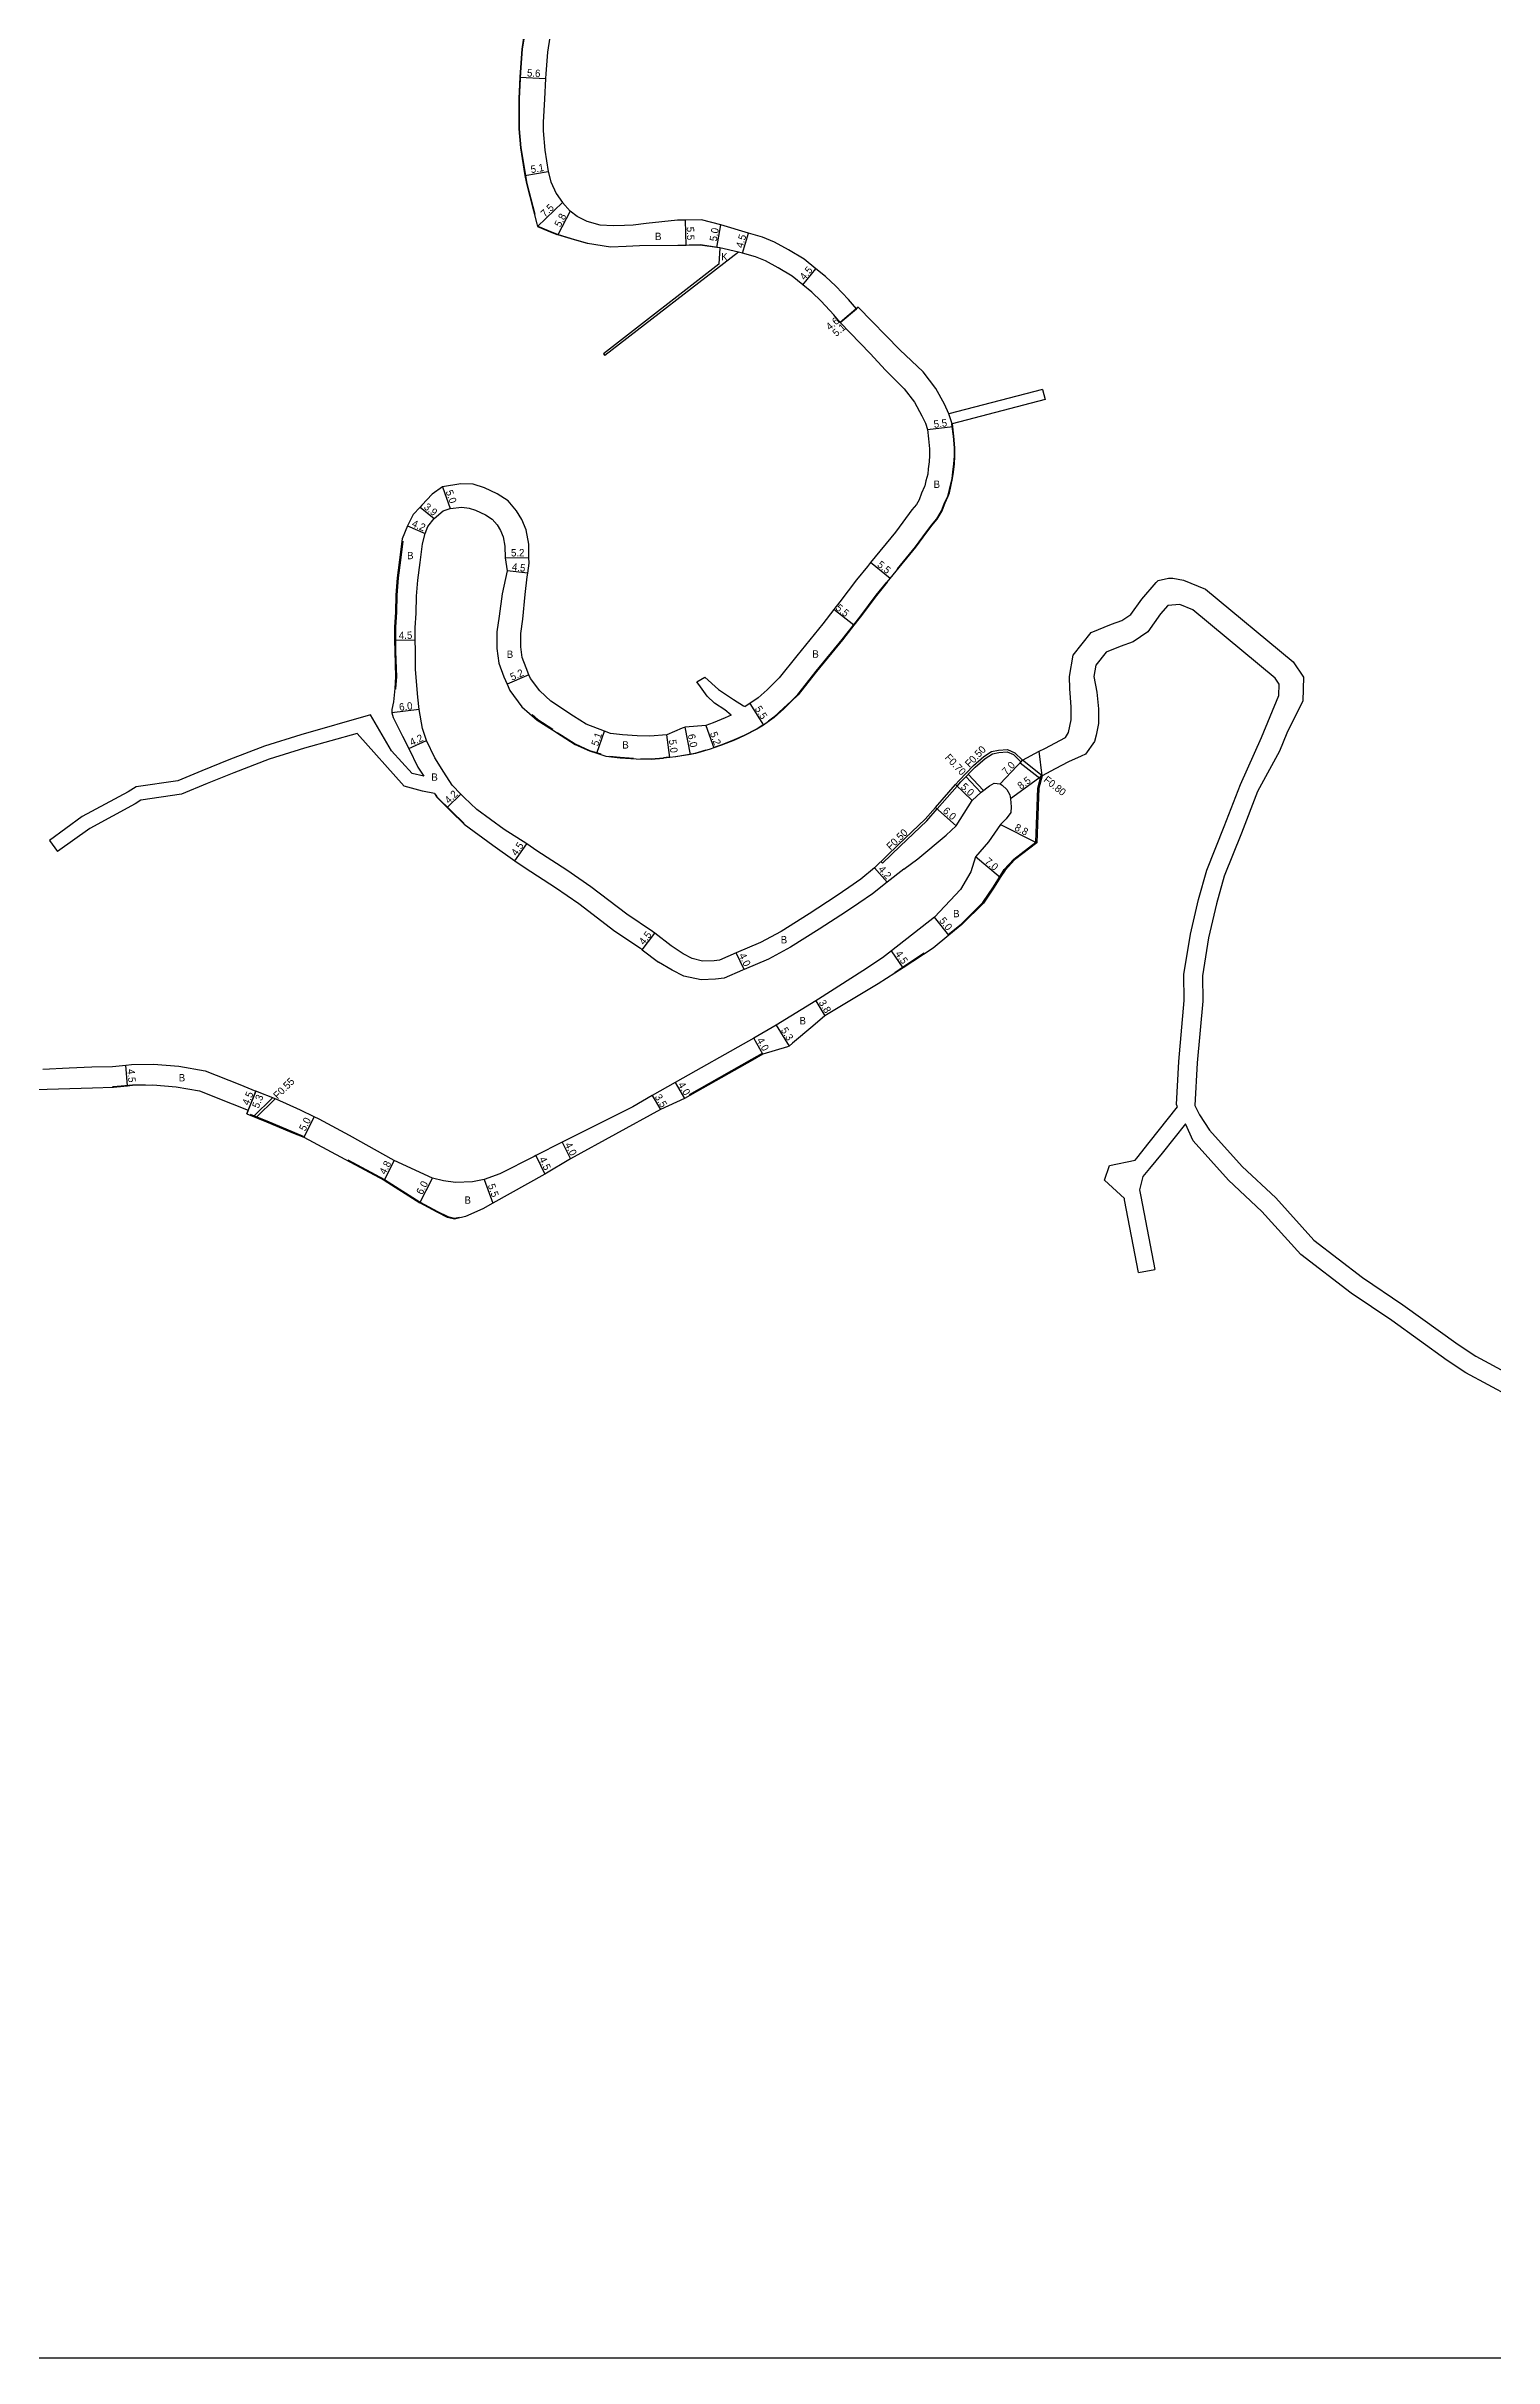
# Model space of a CAD drawing. Header units: metres. Extents: x -12000 to -9600, y -99000 to -96000.
# Drawn here: x -10857 to -10543, y -99000 to -98498 of the extents above; entities that cross this region are included whole.
import ezdxf

# ---------------------------------------------------------------- set-up
doc = ezdxf.new("R2010")
doc.units = ezdxf.units.M
doc.header["$LTSCALE"] = 2.5
for name, color, linetype in [('側溝・桝', 7, 'Continuous'), ('図郭', 7, 'Continuous'), ('幅員', 7, 'Continuous'), ('歩道・分離帯・安全施設', 7, 'Continuous'), ('舗装', 7, 'Continuous'), ('道路', 7, 'Continuous')]:
    doc.layers.add(name, color=color, linetype=linetype)
doc.styles.get("Standard").update_dxf_attribs({"font": ''})
doc.styles.get('Standard').set_extended_font_data('@MS PGothic')

msp = doc.modelspace()

# ---------------------------------------------------------------- linework, layer by layer
at = {"layer": '側溝・桝', "flags": 128}
for points in [[(-10676.06, -98675.1), (-10675.71, -98675.46), (-10671.85, -98671.74), (-10666.1, -98666.26), (-10663.81, -98663.67), (-10659.48, -98658.71), (-10658.68, -98657.79), (-10655.59, -98654.58), (-10653.38, -98652.71), (-10651.79, -98651.69), (-10650.44, -98651.37), (-10648.64, -98651.25), (-10647.26, -98651.87), (-10645.63, -98653.46)], [(-10653.79, -98659.65), (-10657.09, -98656.13)], [(-10654.35, -98660.08), (-10657.57, -98656.64)], [(-10812.24, -98730.47), (-10808.15, -98726.4)], [(-10811.69, -98730.69), (-10807.6, -98726.63)]]:
    msp.add_lwpolyline(points, dxfattribs=at)
at = {"layer": '側溝・桝'}
for points in [[(-10641.26, -98657.29), (-10645.81, -98653.7), (-10645.32, -98653.07)], [(-10641.04, -98656.45), (-10645.32, -98653.07)]]:
    msp.add_lwpolyline(points, dxfattribs=at)
at = {"layer": '図郭'}
msp.add_lwpolyline([(-11200, -99000), (-10400, -99000), (-10400, -98400), (-11200, -98400)], close=True, dxfattribs=at)
at = {"layer": '幅員', "flags": 128}
for points in [[(-10754.45, -98504.78), (-10748.86, -98505.06)], [(-10753.33, -98526.09), (-10748.3, -98525.24)], [(-10750.63, -98537.16), (-10745.18, -98532)], [(-10743.48, -98533.87), (-10746.16, -98539.01)], [(-10718.35, -98541.29), (-10718.49, -98535.79)], [(-10711.64, -98541.73), (-10710.82, -98536.8)], [(-10706.08, -98542.95), (-10704.81, -98538.63)], [(-10693.02, -98549.83), (-10690.15, -98546.37)], [(-10680.97, -98554.71), (-10684.86, -98558)], [(-10660.45, -98580.67), (-10665.91, -98581.35)], [(-10771.22, -98593.68), (-10769.55, -98598.4)], [(-10776.11, -98598.11), (-10773.07, -98600.56)], [(-10757.66, -98609.11), (-10752.46, -98609.04)], [(-10674.03, -98613.63), (-10678.27, -98610.14)], [(-10752.73, -98612.49), (-10757.2, -98611.98)], [(-10681.91, -98623.77), (-10686.24, -98620.38)], [(-10781.64, -98627.01), (-10777.14, -98626.97)], [(-10752.46, -98634.52), (-10757.23, -98636.59)], [(-10704.49, -98640.79), (-10701.56, -98645.44)], [(-10776.27, -98642.1), (-10782.23, -98642.79)], [(-10717.38, -98651.82), (-10718.57, -98645.94)], [(-10778.53, -98650.57), (-10774.71, -98648.83)], [(-10737.71, -98651.58), (-10736.05, -98646.76)], [(-10721.84, -98652.49), (-10722.51, -98647.54)], [(-10645.32, -98653.07), (-10650.11, -98658.18)], [(-10770.23, -98663.38), (-10767.24, -98660.44)], [(-10659.86, -98658.38), (-10656.23, -98661.83)], [(-10641.04, -98656.45), (-10647.91, -98661.47)], [(-10664.18, -98663.34), (-10659.7, -98667.33)], [(-10755.52, -98674.9), (-10752.93, -98671.22)], [(-10650.12, -98678.58), (-10655.47, -98674.07)], [(-10677.44, -98676.43), (-10674.67, -98679.58)], [(-10727.86, -98694.23), (-10725.11, -98690.66)], [(-10661.27, -98691.08), (-10664.41, -98687.2)], [(-10705.71, -98698.53), (-10707.46, -98694.93)], [(-10671.22, -98698.19), (-10673.76, -98694.47)], [(-10690.14, -98705.31), (-10688.18, -98708.56)], [(-10698.75, -98710.65), (-10695.98, -98715.16)], [(-10701.65, -98716.9), (-10703.63, -98713.42)], [(-10839.61, -98723.78), (-10840.02, -98719.29)], [(-10813.75, -98729.86), (-10811.76, -98724.94)], [(-10725.68, -98725.92), (-10723.87, -98728.91)], [(-10720.74, -98723.1), (-10718.68, -98726.53)], [(-10799.1, -98730.5), (-10801.38, -98734.95)], [(-10745.23, -98736.05), (-10743.45, -98739.63)], [(-10781.73, -98739.99), (-10783.91, -98744.27)], [(-10750.96, -98738.93), (-10748.99, -98742.98)], [(-10762.17, -98744.1), (-10760.31, -98749.27)]]:
    msp.add_lwpolyline(points, dxfattribs=at)
at = {"layer": '幅員'}
for points in [[(-10684.86, -98558), (-10681.35, -98555.03)], [(-10778.87, -98602.16), (-10775.02, -98603.82)], [(-10714.08, -98645.51), (-10712.32, -98650.4)], [(-10650.06, -98667.01), (-10642.21, -98671)], [(-10811.76, -98724.94), (-10813.45, -98729.11)], [(-10776.18, -98749.2), (-10773.44, -98743.86)]]:
    msp.add_lwpolyline(points, dxfattribs=at)
at = {"layer": '歩道・分離帯・安全施設', "flags": 128}
for points in [[(-10752.26, -98491.69), (-10753.3, -98494.79), (-10753.91, -98498.69), (-10754.3, -98503.67), (-10754.59, -98509.42), (-10754.57, -98515.94), (-10754.23, -98520.09), (-10752.93, -98527.83), (-10751.2, -98534.51)], [(-10746.37, -98538.84), (-10742.55, -98540.01), (-10739.73, -98540.8), (-10734.76, -98541.59), (-10731.32, -98541.43)], [(-10731.32, -98541.43), (-10728.43, -98541.3), (-10720.12, -98541.24), (-10715.3, -98541.11), (-10711, -98541.72)], [(-10672.45, -98611.55), (-10668.53, -98606.78), (-10666.91, -98604.57), (-10665.04, -98602.07), (-10663.88, -98600.65), (-10662.85, -98598.9), (-10662.2, -98597.16), (-10661.54, -98595.71), (-10661.27, -98594.98), (-10660.99, -98593.64), (-10660.56, -98591.91), (-10660.39, -98590.5), (-10660.17, -98588.74), (-10660.08, -98587.06), (-10660.07, -98585.25), (-10660.3, -98582.71), (-10660.62, -98580.09), (-10660.64, -98580.02)], [(-10779.83, -98605.54), (-10780.37, -98609.61), (-10780.88, -98613.51), (-10781.16, -98617.26), (-10781.25, -98620.95), (-10781.47, -98624.17), (-10781.44, -98627), (-10781.42, -98629.48), (-10781.23, -98634.98), (-10781.42, -98637.52), (-10781.43, -98637.62)], [(-10697.16, -98641.81), (-10695.56, -98640.25), (-10694.11, -98638.83), (-10690.12, -98633.77), (-10684.46, -98626.85), (-10680.64, -98621.99), (-10677.1, -98617.23), (-10674.78, -98614.39)], [(-10751.8, -98643.15), (-10750.57, -98644.24), (-10747.27, -98646.32)], [(-10712.04, -98650.19), (-10710.69, -98649.71), (-10707.84, -98648.61), (-10705.69, -98647.62), (-10703.01, -98646.24), (-10701.8, -98645.48)], [(-10697.16, -98641.81), (-10699.29, -98643.73), (-10700.48, -98644.58)], [(-10746.32, -98647.07), (-10745.42, -98647.66), (-10742.4, -98649.55), (-10739.31, -98650.98), (-10736.88, -98651.73)], [(-10720.59, -98652.24), (-10716.34, -98651.55), (-10713.96, -98650.84)], [(-10735, -98652.17), (-10732.64, -98652.44), (-10729.77, -98652.65)], [(-10728.16, -98652.71), (-10725.95, -98652.75), (-10723.27, -98652.55)], [(-10722.13, -98652.42), (-10723.27, -98652.56)], [(-10772.68, -98660.58), (-10772.36, -98661.08), (-10769.39, -98664.09), (-10766.55, -98666.82)], [(-10673.05, -98699.16), (-10671.33, -98698.02), (-10666.63, -98694.9)], [(-10717.61, -98725.69), (-10704.05, -98718.03), (-10701.75, -98716.72)], [(-10842.9, -98723.96), (-10842.65, -98723.95), (-10838.56, -98723.58), (-10835.79, -98723.53)], [(-10813.01, -98729.94), (-10809.35, -98731.42), (-10803.9, -98733.73), (-10801.48, -98734.69)], [(-10791.78, -98739.84), (-10783.81, -98744.1), (-10776.08, -98749.02), (-10772.31, -98751.06), (-10770.11, -98752.19), (-10768.6, -98752.54), (-10767.56, -98752.29)]]:
    msp.add_lwpolyline(points, dxfattribs=at)
at = {"layer": '歩道・分離帯・安全施設'}
for points in [[(-10750.55, -98537.08), (-10748.29, -98538.06), (-10746.36, -98538.85)], [(-10661.4, -98690.93), (-10658.57, -98688.64), (-10653.94, -98683.96), (-10651.62, -98680.57), (-10650.29, -98678.47), (-10649.24, -98676.84), (-10647.17, -98674.56), (-10642.41, -98670.9), (-10641.95, -98659.12), (-10641.24, -98656.4)]]:
    msp.add_lwpolyline(points, dxfattribs=at)
at = {"layer": '舗装'}
for points in [[(-10706.94, -98542.73), (-10711.02, -98541.82)], [(-10660.55, -98580), (-10661.27, -98577.83)], [(-10641.04, -98656.45), (-10641.68, -98651.14)]]:
    msp.add_lwpolyline(points, dxfattribs=at)
at = {"layer": '道路', "flags": 128}
for points in [[(-10752.35, -98491.66), (-10753.4, -98494.77), (-10754.01, -98498.68), (-10754.4, -98503.66), (-10754.45, -98504.78), (-10754.69, -98509.42), (-10754.67, -98515.94), (-10754.33, -98520.1), (-10753.33, -98526.09), (-10753.03, -98527.85), (-10750.76, -98536.61), (-10750.63, -98537.16), (-10748.33, -98538.15), (-10746.39, -98538.94)], [(-10747.34, -98493.04), (-10747.94, -98496.1), (-10748.44, -98499.33), (-10748.81, -98504.02), (-10748.86, -98505.06), (-10749.09, -98509.55), (-10749.36, -98514.52)], [(-10749.36, -98514.52), (-10749.36, -98516.4), (-10749.01, -98520.59), (-10748.3, -98525.24), (-10747.73, -98527.46), (-10746.58, -98530)], [(-10746.58, -98530), (-10745.18, -98532), (-10743.48, -98533.87)], [(-10710.82, -98536.8), (-10715, -98535.71), (-10718.49, -98535.79), (-10720.21, -98535.84), (-10727.03, -98536.51), (-10729.84, -98536.9), (-10731.71, -98536.94), (-10734.16, -98537.04), (-10736.99, -98536.87), (-10739.8, -98536.08), (-10741.97, -98535.03), (-10743.48, -98533.87)], [(-10731.32, -98541.53), (-10734.77, -98541.69), (-10739.75, -98540.9), (-10742.58, -98540.1), (-10746.16, -98539.01), (-10746.39, -98538.94)], [(-10661.27, -98577.83), (-10662.26, -98575.77), (-10664.1, -98572.36), (-10666.86, -98568.71), (-10671.92, -98563.95), (-10680.97, -98554.71), (-10681.35, -98555.03), (-10683.06, -98553), (-10685.84, -98550.16), (-10688.08, -98548.05), (-10690.15, -98546.37), (-10692.69, -98544.29), (-10696.08, -98542.25), (-10699.13, -98540.59), (-10701.78, -98539.5), (-10704.81, -98538.63), (-10710.82, -98536.8)], [(-10711.02, -98541.82), (-10711.2, -98545.39), (-10736.26, -98564.8)], [(-10706.94, -98542.73), (-10735.96, -98565.2)], [(-10711.02, -98541.82), (-10711.64, -98541.73), (-10715.31, -98541.22), (-10718.35, -98541.29), (-10720.12, -98541.34), (-10728.43, -98541.4), (-10731.32, -98541.53)], [(-10678.34, -98564.74), (-10684.86, -98558), (-10686.24, -98556.37), (-10688.99, -98553.37), (-10691.05, -98551.44), (-10693.02, -98549.83), (-10695.29, -98547.99), (-10698.32, -98546.16), (-10701.07, -98544.65), (-10703.25, -98543.76), (-10706.08, -98542.95), (-10706.94, -98542.73)], [(-10678.34, -98564.74), (-10675.01, -98568.4), (-10670.97, -98572.4), (-10668.74, -98575.35), (-10667.16, -98578.27), (-10666.37, -98579.92), (-10665.92, -98581.28), (-10665.67, -98583.28), (-10665.47, -98585.48), (-10665.48, -98586.9), (-10665.55, -98588.26), (-10665.75, -98589.84), (-10665.88, -98590.93), (-10666.25, -98592.44), (-10666.48, -98593.5), (-10666.54, -98593.67), (-10667.19, -98595.08), (-10667.75, -98596.57), (-10668.32, -98597.56), (-10669.29, -98598.73), (-10671.26, -98601.36), (-10672.85, -98603.55), (-10678.27, -98610.14), (-10678.97, -98610.98), (-10681.36, -98613.91), (-10684.93, -98618.71), (-10686.24, -98620.38), (-10688.67, -98623.48), (-10694.33, -98630.39), (-10698.14, -98635.22), (-10699.25, -98636.3), (-10700.77, -98637.8), (-10702.68, -98639.51), (-10704.49, -98640.79), (-10705.49, -98641.42)], [(-10640.94, -98572.56), (-10661.27, -98577.83)], [(-10640.37, -98574.77), (-10660.55, -98580)], [(-10674.7, -98614.45), (-10674.03, -98613.63), (-10668.45, -98606.84), (-10666.83, -98604.63), (-10664.96, -98602.13), (-10663.8, -98600.71), (-10662.76, -98598.94), (-10662.1, -98597.2), (-10661.44, -98595.75), (-10661.18, -98595.01), (-10660.89, -98593.67), (-10660.46, -98591.93), (-10660.29, -98590.52), (-10660.07, -98588.75), (-10659.98, -98587.06), (-10659.97, -98585.25), (-10660.2, -98582.69), (-10660.45, -98580.67), (-10660.52, -98580.06), (-10660.55, -98580)], [(-10708.54, -98643.32), (-10709.83, -98643.91), (-10711.56, -98644.58), (-10712.47, -98644.93), (-10714.08, -98645.51), (-10718.57, -98645.94), (-10719.17, -98646.11), (-10722.51, -98647.54), (-10726.24, -98647.85), (-10728.98, -98647.79), (-10732.18, -98647.56), (-10734.76, -98647.26), (-10736.05, -98646.76), (-10740.06, -98645.24), (-10742.77, -98643.54), (-10747.69, -98640.28), (-10750.09, -98638.01), (-10752.11, -98635.33), (-10752.46, -98634.52), (-10753.1, -98633.04), (-10753.93, -98630.74), (-10754.23, -98628.48), (-10754.26, -98625.58), (-10753.79, -98622.46), (-10753.26, -98617.09), (-10752.82, -98613.26), (-10752.73, -98612.49), (-10752.45, -98610.31), (-10752.46, -98609.04), (-10752.5, -98606.13), (-10753.05, -98603.04), (-10754.03, -98600.8), (-10755.17, -98598.91), (-10757.01, -98596.75), (-10759.35, -98595.25), (-10762.15, -98593.92), (-10764.55, -98593.14), (-10767.25, -98593.08), (-10771.22, -98593.68), (-10773.51, -98595.32), (-10775.73, -98597.7), (-10776.11, -98598.11), (-10777.61, -98599.72), (-10778.87, -98602.16), (-10779.96, -98604.99), (-10780.57, -98609.58), (-10781.08, -98613.49), (-10781.36, -98617.25), (-10781.45, -98620.94), (-10781.67, -98624.17), (-10781.64, -98627.01), (-10781.62, -98629.49), (-10781.43, -98634.97), (-10781.62, -98637.5), (-10781.87, -98640.42), (-10782.24, -98642.1), (-10782.23, -98642.79), (-10781.95, -98643.81), (-10779.95, -98647.89), (-10778.53, -98650.57), (-10776.56, -98654.61), (-10775.32, -98656.57)], [(-10775.02, -98603.82), (-10774.41, -98602.36), (-10773.07, -98600.56), (-10771.06, -98598.95), (-10769.55, -98598.4), (-10767.01, -98598.11), (-10765.44, -98598.32), (-10764.08, -98598.76), (-10761.88, -98599.81), (-10760.46, -98600.72), (-10759.4, -98601.96), (-10758.66, -98603.19), (-10758.06, -98604.56), (-10757.69, -98606.62), (-10757.66, -98609.11), (-10757.2, -98611.98), (-10758.31, -98616.98), (-10758.95, -98621.82), (-10759.47, -98625.22), (-10759.42, -98628.85), (-10759.01, -98631.98), (-10757.94, -98634.96), (-10757.23, -98636.59), (-10756.63, -98637.97), (-10753.99, -98641.49), (-10750.69, -98644.4), (-10747.38, -98646.49), (-10745.47, -98647.75), (-10742.45, -98649.64), (-10739.34, -98651.07), (-10737.71, -98651.58), (-10735.8, -98652.17), (-10732.65, -98652.54), (-10729.21, -98652.79), (-10725.94, -98652.85), (-10723.26, -98652.65)], [(-10777.11, -98629.52), (-10777.12, -98629.31), (-10777.14, -98626.97), (-10777.17, -98624.3), (-10776.96, -98621.14), (-10776.87, -98617.47), (-10776.6, -98613.95), (-10776.11, -98610.17), (-10775.57, -98606.11), (-10775.02, -98603.82)], [(-10674.7, -98614.45), (-10677.02, -98617.3), (-10680.56, -98622.05), (-10681.91, -98623.77), (-10684.38, -98626.92), (-10690.04, -98633.84), (-10694.04, -98638.9), (-10695.49, -98640.32), (-10697.09, -98641.89), (-10699.23, -98643.81), (-10701.22, -98645.23), (-10701.56, -98645.44), (-10702.96, -98646.33), (-10705.65, -98647.71), (-10707.8, -98648.7), (-10709.7, -98649.43), (-10710.65, -98649.8), (-10712.32, -98650.4), (-10713.08, -98650.68), (-10716.32, -98651.65), (-10717.38, -98651.82), (-10720.67, -98652.36), (-10721.84, -98652.49), (-10723.26, -98652.65)], [(-10620.14, -98764.34), (-10623.13, -98748.54), (-10623.18, -98748.28), (-10627.5, -98744.31), (-10626.37, -98741.07), (-10620.86, -98739.9), (-10620.49, -98739.47), (-10617.82, -98736.12), (-10611.61, -98728.37), (-10611.87, -98727.81), (-10611.37, -98718.54), (-10610.17, -98705.23), (-10610.23, -98699.58), (-10608.81, -98690.88), (-10607.05, -98683.31), (-10605.26, -98676.97), (-10601.48, -98667.48), (-10597.99, -98658.33), (-10593.42, -98648.13), (-10589.6, -98639.05), (-10589.53, -98636.55), (-10590.41, -98635.23), (-10608.31, -98620.45), (-10611.16, -98619.25), (-10613.74, -98619.48), (-10615.32, -98621.31), (-10618.1, -98625.2), (-10621.29, -98627.36), (-10624.12, -98628.41), (-10627.16, -98629.64), (-10629.37, -98632.47), (-10629.8, -98634.9), (-10629.16, -98638.29), (-10628.8, -98641.9), (-10628.79, -98645.11), (-10629.28, -98647.67), (-10629.66, -98649.03), (-10631.62, -98651.74), (-10632.52, -98652.17), (-10635.29, -98653.45), (-10638.17, -98654.95), (-10641.04, -98656.45)], [(-10752.93, -98671.22), (-10757.84, -98668.13), (-10763.81, -98663.77), (-10766.51, -98661.17), (-10767.24, -98660.44), (-10769.13, -98658.52), (-10770.93, -98655.66), (-10772.88, -98652.56), (-10774.71, -98648.83), (-10775.59, -98646.19), (-10776.27, -98642.1), (-10776.61, -98639.4), (-10777.1, -98633.39), (-10777.11, -98629.52)], [(-10708.54, -98643.32), (-10709.94, -98642.13), (-10712.16, -98640.66), (-10713.8, -98639.17), (-10715.21, -98637.11), (-10715.98, -98636.08)], [(-10714.25, -98635.03), (-10711.32, -98637.75), (-10708.08, -98639.87), (-10705.86, -98641.28), (-10705.49, -98641.42)], [(-10775.32, -98656.57), (-10777.81, -98655.94), (-10782.31, -98651.05), (-10786.88, -98643.26), (-10802.03, -98647.6), (-10809.87, -98650.02), (-10817.61, -98653), (-10823.48, -98655.36), (-10828.7, -98657.57), (-10837.74, -98658.87), (-10839.47, -98659.92), (-10849.46, -98665.33), (-10856.58, -98670.48)], [(-10772.97, -98660.29), (-10775.61, -98659.82), (-10779.55, -98658.69), (-10789.77, -98647.27), (-10801.18, -98650.49), (-10808.88, -98652.87), (-10816.51, -98655.8), (-10822.33, -98658.15), (-10827.89, -98660.49), (-10836.71, -98661.77), (-10837.98, -98662.54), (-10847.85, -98667.89), (-10854.81, -98672.92)], [(-10677.44, -98676.43), (-10672.19, -98671.38), (-10666.46, -98665.91), (-10664.18, -98663.34), (-10659.86, -98658.38), (-10659.05, -98657.46), (-10655.93, -98654.21), (-10653.68, -98652.31), (-10651.99, -98651.22), (-10650.52, -98650.88), (-10648.55, -98650.75), (-10646.98, -98651.45), (-10645.32, -98653.07)], [(-10772.97, -98660.29), (-10772.44, -98661.14), (-10770.23, -98663.38), (-10769.46, -98664.16), (-10766.52, -98666.99), (-10760.29, -98671.55), (-10755.52, -98674.9), (-10753.3, -98676.47), (-10746.72, -98680.72), (-10741.66, -98684.19), (-10733.8, -98690.2), (-10728.26, -98693.92), (-10727.86, -98694.23), (-10724.34, -98696.94)], [(-10641.04, -98656.45), (-10641.75, -98659.15), (-10642.21, -98671), (-10647.03, -98674.71), (-10649.08, -98676.96), (-10650.12, -98678.58), (-10651.46, -98680.68), (-10653.78, -98684.09), (-10658.44, -98688.79), (-10661.27, -98691.08), (-10664.71, -98693.87), (-10671.22, -98698.19), (-10672.98, -98699.36), (-10676.65, -98701.62)], [(-10656.23, -98661.83), (-10654.26, -98659.99), (-10652.49, -98658.68), (-10651.41, -98658.04), (-10650.11, -98658.18), (-10649.69, -98658.49), (-10648.66, -98659.46), (-10648.04, -98660.63), (-10647.91, -98661.47), (-10647.75, -98663.24), (-10647.83, -98664.41), (-10648.83, -98665.78), (-10650.06, -98667.01)], [(-10671.08, -98676.74), (-10668.04, -98674.5), (-10661.89, -98669.39), (-10659.7, -98667.33), (-10656.23, -98661.83)], [(-10721.6, -98693.37), (-10725.11, -98690.66), (-10725.63, -98690.26), (-10731.18, -98686.54), (-10739.02, -98680.55), (-10744.22, -98676.97), (-10750.78, -98672.73), (-10752.93, -98671.22)], [(-10650.06, -98667.01), (-10652.67, -98670.82), (-10655.47, -98674.07), (-10656.48, -98677.34), (-10658.73, -98681.13), (-10664.41, -98687.2), (-10673.76, -98694.47), (-10675.69, -98695.97), (-10679.98, -98698.8)], [(-10671.08, -98676.74), (-10674.67, -98679.58), (-10677.9, -98682.07), (-10680.82, -98684.1), (-10683.54, -98685.92), (-10689.46, -98689.8), (-10695.69, -98693.71), (-10700.48, -98696.26), (-10705.71, -98698.53), (-10706.1, -98698.7), (-10710.08, -98700.43), (-10711.92, -98700.63), (-10715.09, -98700.74), (-10718.86, -98700.01), (-10721.36, -98698.7), (-10724.34, -98696.94)], [(-10677.44, -98676.43), (-10680.41, -98678.9), (-10682.98, -98680.73), (-10685.75, -98682.59), (-10691.62, -98686.43), (-10697.7, -98690.25), (-10702.22, -98692.65), (-10707.46, -98694.93), (-10711.12, -98696.52), (-10712.21, -98696.64), (-10714.77, -98696.73), (-10717.03, -98696.16), (-10719.01, -98695.13), (-10721.6, -98693.37)], [(-10679.98, -98698.8), (-10689.56, -98704.95), (-10690.14, -98705.31), (-10698.75, -98710.65), (-10703.63, -98713.42), (-10705.92, -98714.72), (-10719.06, -98722.13), (-10720.74, -98723.1), (-10725.68, -98725.92), (-10729.93, -98728.35), (-10745.23, -98736.05), (-10750.96, -98738.93), (-10751.36, -98739.13), (-10758.76, -98742.87), (-10762.17, -98744.1), (-10762.53, -98744.23), (-10764.74, -98744.63), (-10768.44, -98744.75), (-10770.99, -98744.45), (-10773.44, -98743.86), (-10781.73, -98739.99), (-10791.41, -98734.59), (-10797.99, -98731.04), (-10799.1, -98730.5), (-10802.05, -98729.06), (-10807.37, -98726.72), (-10811.77, -98724.94)], [(-10676.65, -98701.62), (-10688.18, -98708.56), (-10690.85, -98710.83)], [(-10690.85, -98710.83), (-10695.26, -98714.56), (-10695.98, -98715.16), (-10696.34, -98715.34), (-10701.65, -98716.9)], [(-10857.99, -98720.14), (-10852.28, -98719.87), (-10847.38, -98719.69), (-10842.91, -98719.56), (-10840.02, -98719.29), (-10838.8, -98719.18), (-10833.96, -98719.1), (-10828.52, -98719.53), (-10822.79, -98720.51), (-10815.25, -98723.53), (-10811.77, -98724.94)], [(-10701.65, -98716.9), (-10703.95, -98718.2), (-10718.68, -98726.53), (-10723.87, -98728.91), (-10743.45, -98739.63)], [(-10859.53, -98724.6), (-10852.13, -98724.37), (-10847.23, -98724.19), (-10842.64, -98724.05), (-10839.61, -98723.78), (-10838.56, -98723.68), (-10834.1, -98723.61), (-10829.08, -98724), (-10824.02, -98724.87), (-10816.93, -98727.71), (-10813.45, -98729.11), (-10813.75, -98729.86), (-10809.43, -98731.6), (-10803.98, -98733.92), (-10801.38, -98734.95), (-10793.35, -98739.23), (-10783.91, -98744.27), (-10776.18, -98749.2)], [(-10524.75, -98799.15), (-10549.01, -98786.09), (-10553.05, -98783.44), (-10565.1, -98774.78), (-10573.94, -98768.84), (-10584.89, -98760.43), (-10593.29, -98751.05), (-10600.57, -98744.25), (-10608.22, -98735.76), (-10609.93, -98732.05), (-10615, -98738.38), (-10617.7, -98741.77), (-10619.15, -98743.47), (-10619.55, -98744.94), (-10619.92, -98746.36), (-10619.59, -98747.81), (-10616.59, -98763.67)], [(-10743.45, -98739.63), (-10748.99, -98742.98), (-10760.31, -98749.27), (-10762.51, -98750.49), (-10766.21, -98752.17), (-10768.6, -98752.75), (-10770.18, -98752.38), (-10772.4, -98751.23), (-10776.18, -98749.2)]]:
    msp.add_lwpolyline(points, dxfattribs=at)
at = {"layer": '道路'}
for points in [[(-10736.26, -98564.8), (-10735.96, -98565.2)], [(-10640.94, -98572.56), (-10640.37, -98574.77)], [(-10645.32, -98653.07), (-10641.68, -98651.14), (-10640.47, -98650.51), (-10635.92, -98648.14), (-10635.29, -98647.06), (-10634.73, -98644.31), (-10634.7, -98641.49), (-10634.92, -98638.54), (-10634.99, -98637.58), (-10635.08, -98634.93), (-10634.26, -98630.29), (-10630.4, -98625.34), (-10625.99, -98623.57), (-10623.69, -98622.71), (-10621.79, -98621.42), (-10619.41, -98618.1), (-10616.3, -98614.49), (-10615.8, -98614.08), (-10613.62, -98613.53), (-10612.66, -98613.58), (-10610.34, -98613.96), (-10605.59, -98615.96), (-10586.51, -98631.71), (-10584.29, -98635.04), (-10584.44, -98640.17), (-10587.88, -98647.18), (-10589.52, -98651.1), (-10594.29, -98659.87), (-10597.75, -98668.94), (-10601.47, -98678.26), (-10603.17, -98684.3), (-10604.88, -98691.65), (-10606.23, -98699.88), (-10606.17, -98705.38), (-10607.38, -98718.83), (-10607.88, -98728.03), (-10606.86, -98730.08), (-10604.67, -98733.42), (-10597.57, -98741.31), (-10590.29, -98748.11), (-10582.03, -98757.34), (-10571.48, -98765.43), (-10562.7, -98771.33), (-10550.68, -98779.98), (-10546.87, -98782.47), (-10522.82, -98795.42)], [(-10715.98, -98636.08), (-10714.25, -98635.03)], [(-10641.68, -98651.14), (-10640.47, -98650.51), (-10635.92, -98648.14)], [(-10635.29, -98653.45), (-10638.17, -98654.95), (-10641.04, -98656.45)], [(-10856.58, -98670.48), (-10854.81, -98672.92)], [(-10620.14, -98764.34), (-10616.59, -98763.67)]]:
    msp.add_lwpolyline(points, dxfattribs=at)

# ---------------------------------------------------------------- texts
at = {"layer": '側溝・桝'}
for s, rotation, p in [('F0.50', 46.1074, (-10656.81, -98654.76)), ('F0.70', 313.1456, (-10662.25, -98652.61)), ('F0.80', 321.6616, (-10640.86, -98657.61)), ('F0.50', 43.8761, (-10673.92, -98672.7)), ('F0.55', 44.8151, (-10807.02, -98726.77))]:
    msp.add_text(s, height=1.6, rotation=rotation, dxfattribs=at).set_placement(p)
at = {"layer": '幅員'}
for s, rotation, p in [('5.6', 357.0562, (-10752.92, -98504.6)), ('5.1', 9.5176, (-10751.96, -98525.6)), ('7.5', 43.4001, (-10749, -98535.27)), ('5.8', 62.4691, (-10745.63, -98537.46)), ('5.5', 271.4574, (-10718.2, -98537.26)), ('5.0', 80.6418, (-10711.69, -98540.5)), ('4.5', 73.6342, (-10706.05, -98541.97)), ('4.5', 50.2436, (-10692.61, -98548.94)), ('4.6', 40.1663, (-10687.15, -98559.82)), ('5.1', 40.1663, (-10685.74, -98561.19)), ('5.5', 7.0875, (-10664.48, -98580.92)), ('5.0', 289.4048, (-10770.58, -98594.73)), ('3.9', 321.1682, (-10775.43, -98598.34)), ('4.2', 336.6556, (-10778.04, -98602.25)), ('5.2', 0.7124, (-10756.35, -98608.84)), ('4.5', 353.5334, (-10756.22, -98611.84)), ('5.5', 320.5538, (-10676.98, -98610.88)), ('5.5', 321.9026, (-10686.02, -98620.28)), ('4.5', 0.4738, (-10780.7, -98626.75)), ('5.2', 23.5178, (-10756.12, -98635.84)), ('6.0', 6.6739, (-10780.56, -98642.35)), ('5.5', 302.2472, (-10703.5, -98641.9)), ('4.2', 24.5053, (-10777.91, -98650.02)), ('5.1', 71.0028, (-10737.48, -98650.15)), ('5.0', 277.6644, (-10722.1, -98648.69)), ('6.0', 281.4854, (-10717.99, -98647.56)), ('5.2', 289.8139, (-10713.19, -98647.24)), ('7.0', 46.8269, (-10648.77, -98656.39)), ('4.2', 44.5791, (-10769.83, -98662.64)), ('5.0', 316.4967, (-10658.82, -98659.03)), ('8.5', 36.1698, (-10645.66, -98659.51)), ('6.0', 318.36, (-10662.74, -98664.29)), ('4.5', 54.8768, (-10755.18, -98673.98)), ('8.8', 333.0278, (-10647.17, -98668.2)), ('7.0', 319.9134, (-10653.62, -98675.31)), ('4.2', 311.2957, (-10676.72, -98676.86)), ('4.5', 52.4003, (-10727.47, -98693.32)), ('5.0', 308.9537, (-10663.47, -98687.97)), ('4.0', 295.9373, (-10706.93, -98695.43)), ('4.5', 304.3955, (-10673.02, -98695.12)), ('3.8', 301.0284, (-10689.61, -98705.7)), ('5.3', 301.5449, (-10697.83, -98711.68)), ('4.0', 299.546, (-10703.07, -98713.89)), ('4.5', 275.221, (-10839.68, -98720.22)), ('4.5', 67.9719, (-10813.33, -98728.14)), ('5.3', 67.9719, (-10811.17, -98728.8)), ('3.5', 301.1548, (-10725.22, -98726.19)), ('4.0', 300.977, (-10720.18, -98723.55)), ('5.0', 62.936, (-10801.05, -98733.77)), ('4.0', 296.4603, (-10744.71, -98736.55)), ('4.8', 63.0595, (-10783.63, -98743.18)), ('4.5', 295.8907, (-10750.32, -98739.68)), ('6.0', 62.8633, (-10775.62, -98747.57)), ('5.5', 289.7795, (-10761.43, -98745.39))]:
    msp.add_text(s, height=1.6, rotation=rotation, dxfattribs=at).set_placement(p)
at = {"layer": '舗装'}
for s, p in [('B', (-10725.09, -98540.13)), ('K', (-10710.73, -98544.55)), ('B', (-10664.59, -98593.95)), ('B', (-10778.93, -98609.43)), ('B', (-10757.29, -98630.86)), ('B', (-10690.93, -98630.81)), ('B', (-10732.19, -98650.55)), ('B', (-10773.66, -98657.55)), ('B', (-10660.37, -98687.19)), ('B', (-10697.79, -98692.86)), ('B', (-10693.71, -98710.45)), ('B', (-10828.51, -98722.83)), ('B', (-10766.46, -98749.4))]:
    msp.add_text(s, height=1.6, dxfattribs=at).set_placement(p)

doc.saveas('drawing.dxf')
